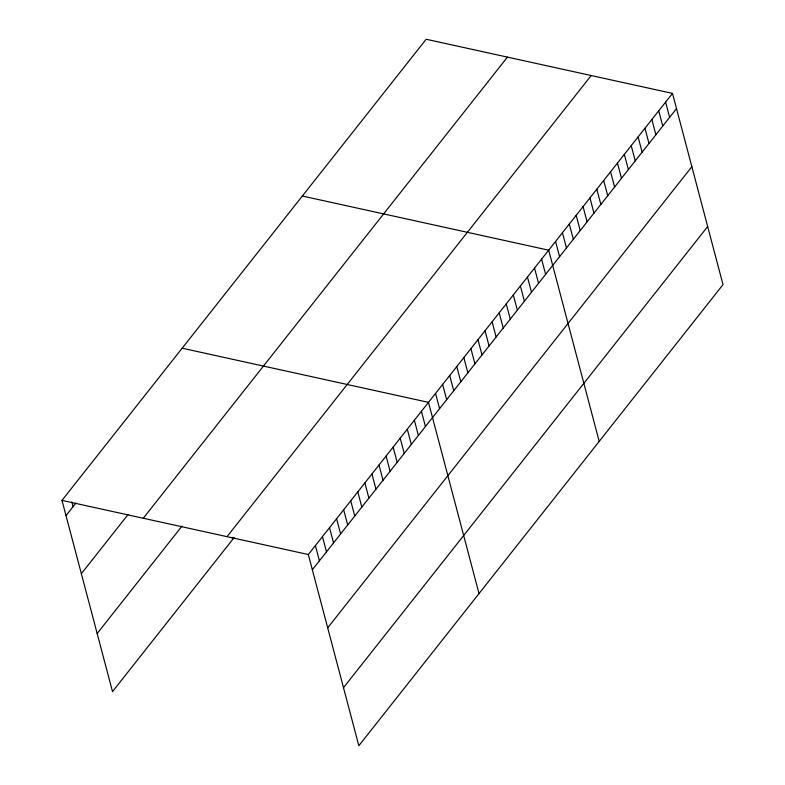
<?xml version="1.0" encoding="UTF-8"?>
<svg xmlns="http://www.w3.org/2000/svg" width="785" height="785" viewBox="0 0 785 785"><rect width="100%" height="100%" fill="white"/><g stroke="black" fill="none" stroke-linecap="round" stroke-linejoin="round"><path stroke-width="1.18" d="M234.097 537.637L112.51 691.605L61.986 500.379L426.157 39.25L672.49 93.395L723.014 284.621L358.843 745.75L308.319 554.524L672.49 93.395M66.009 515.608L75.909 503.077M81.355 573.688L128.014 514.607M143.272 518.247L507.444 57.119M97.163 633.524L181.992 526.107M227.032 536.655L591.203 75.527M312.342 569.753L676.513 108.624M327.688 627.833L691.86 166.705M343.496 687.67L707.668 226.541M302.343 196.034L548.676 250.179L599.2 441.405M182.159 348.206L428.492 402.352L479.017 593.578M61.986 500.379L308.319 554.524M665.611 102.109L669.634 117.328M658.733 110.813L662.756 126.042M651.854 119.526L655.877 134.755M644.976 128.24L648.999 143.459M638.097 136.943L642.12 152.172M631.218 145.657L635.242 160.886M624.34 154.37L628.363 169.589M617.461 163.074L621.485 178.303M610.583 171.787L614.606 187.016M603.704 180.501L607.727 195.72M596.826 189.205L600.849 204.434M589.947 197.918L593.97 213.147M583.069 206.632L587.092 221.851M576.19 215.335L580.213 230.564M569.311 224.049L573.335 239.278M562.433 232.762L566.456 247.981M555.554 241.466L559.577 256.695M541.601 259.128L545.624 274.358M534.536 268.087L538.559 283.307M527.461 277.036L531.484 292.255M520.396 285.985L524.419 301.214M513.331 294.934L517.354 310.163M506.256 303.883L510.279 319.112M499.191 312.842L503.214 328.061M492.116 321.791L496.14 337.02M485.051 330.74L489.075 345.969M477.977 339.689L482 354.918M470.912 348.648L474.935 363.867M463.847 357.597L467.87 372.826M456.772 366.546L460.795 381.775M449.707 375.495L453.73 390.724M442.632 384.454L446.655 399.673M435.567 393.403L439.59 408.632M421.427 411.301L425.45 426.53M414.362 420.26L418.385 435.479M407.287 429.209L411.311 444.438M400.222 438.158L404.246 453.387M393.148 447.107L397.171 462.336M386.083 456.065L390.106 471.285M379.008 465.014L383.031 480.234M371.943 473.963L375.966 489.192M364.878 482.912L368.901 498.141M357.803 491.871L361.826 507.09M350.738 500.82L354.761 516.039M343.663 509.769L347.686 524.998M336.598 518.718L340.621 533.947M329.523 527.677L333.546 542.896M322.458 536.626L326.482 551.845M315.393 545.575L319.416 560.804M232.115 537.283L232.684 539.432M71.837 501.968L73.074 506.659"/></g></svg>
